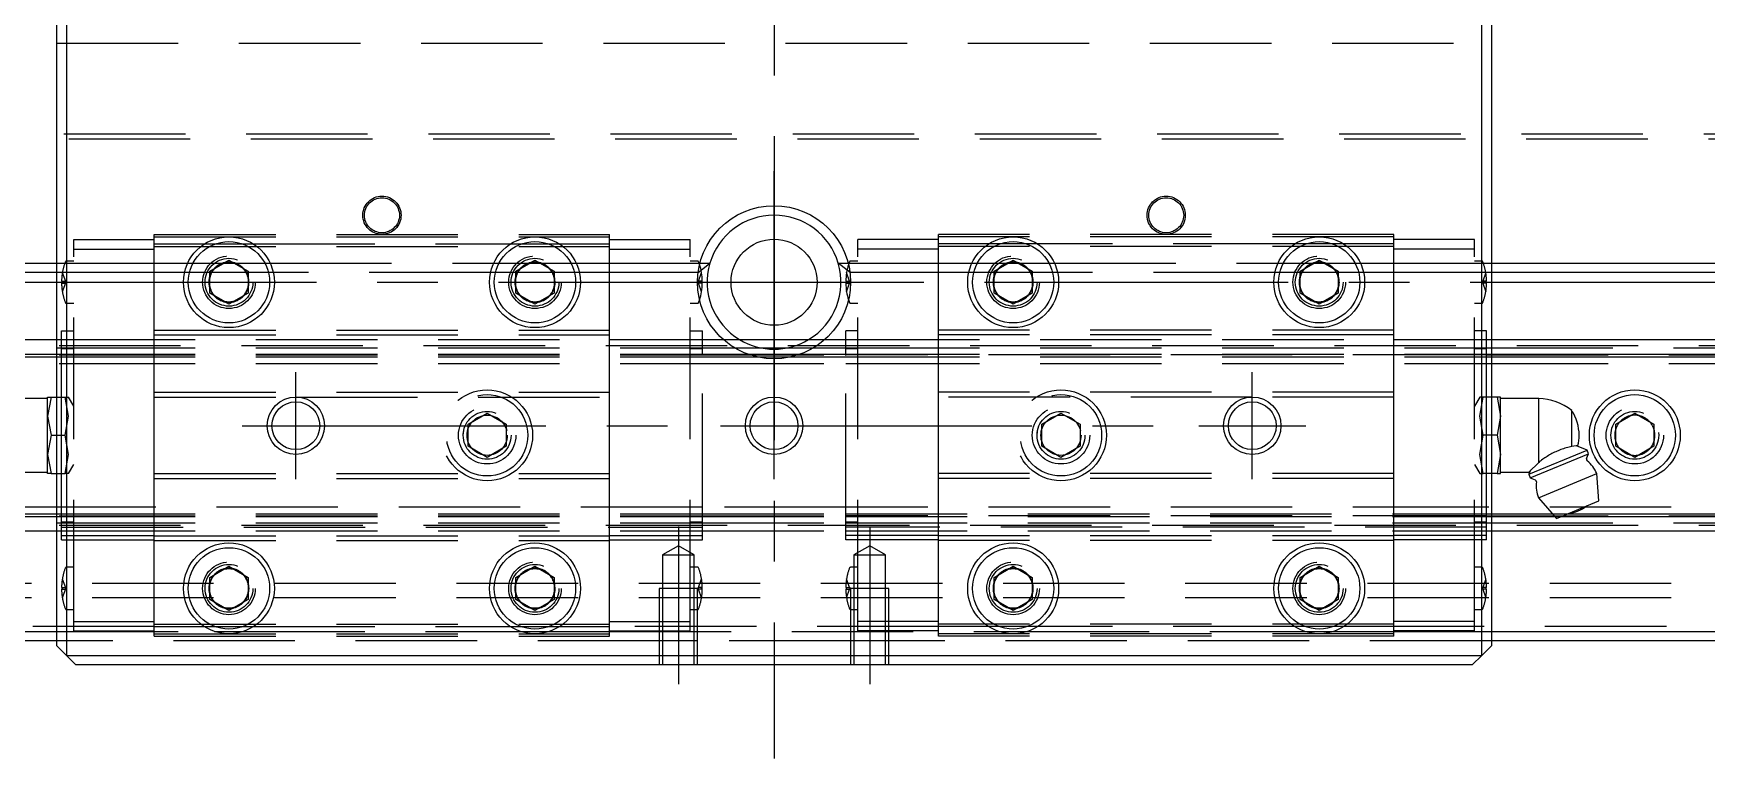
# Model space of a CAD drawing. Extents: x -13 to 622, y -350 to 108.
# Drawn here: x 92.6 to 267.5, y -109.8 to -34 of the extents above; entities that cross this region are included whole.
import ezdxf

# ---------------------------------------------------------------- set-up
doc = ezdxf.new("R2010")
doc.units = 0
doc.linetypes.add('CENTER', pattern=[50.8, 31.75, -6.35, 6.35, -6.35])
doc.linetypes.add('DASHED', pattern=[19.05, 12.7, -6.35])
doc.layers.get('0').update_dxf_attribs({"linetype": 'CONTINUOUS'})
doc.layers.add('CENTER', color=1, linetype='CENTER')

msp = doc.modelspace()

# ---------------------------------------------------------------- linework, layer by layer
at = {"color": 7, "linetype": 'CONTINUOUS'}
for p, q in [((95, -98), (95, 98)), ((96, 99), (96, -99)), ((244, -99), (244, 99)), ((245, 98), (245, -98)), ((111, -58.85), (113, -57.69)), ((113, -57.69), (115, -58.85)), ((143, -58.85), (145, -57.69)), ((145, -57.69), (147, -58.85)), ((193, -58.85), (195, -57.69)), ((195, -57.69), (197, -58.85)), ((225, -58.85), (227, -57.69)), ((227, -57.69), (229, -58.85)), ((56.71, -58), (95, -58)), ((95, -59), (57.94, -59)), ((111, -61.15), (111, -58.85)), ((115, -58.85), (115, -61.15)), ((143, -61.15), (143, -58.85)), ((147, -58.85), (147, -61.15)), ((162.25, -58), (163.29, -58)), ((162.36, -58.74), (163.29, -58)), ((176.71, -58), (177.75, -58)), ((177.64, -58.74), (176.71, -58)), ((193, -61.15), (193, -58.85)), ((197, -58.85), (197, -61.15)), ((225, -61.15), (225, -58.85)), ((229, -58.85), (229, -61.15)), ((245, -58), (283.29, -58)), ((282.06, -59), (245, -59)), ((113, -62.31), (111, -61.15)), ((115, -61.15), (113, -62.31)), ((145, -62.31), (143, -61.15)), ((147, -61.15), (145, -62.31)), ((162.42, -60.1), (162.42, -59.9)), ((162.42, -59.9), (162.5, -59.9)), ((162.5, -60.1), (162.42, -60.1)), ((177.58, -59.9), (177.5, -59.9)), ((177.5, -60.1), (177.58, -60.1)), ((177.58, -60.1), (177.58, -59.9)), ((195, -62.31), (193, -61.15)), ((197, -61.15), (195, -62.31)), ((227, -62.31), (225, -61.15)), ((229, -61.15), (227, -62.31)), ((0, -66), (95, -66)), ((164.71, -66), (175.29, -66)), ((245, -66), (340, -66)), ((0, -67.52), (95, -67.52)), ((0, -67.8), (95, -67.8)), ((167.26, -67.52), (172.74, -67.52)), ((168.22, -67.8), (171.78, -67.8)), ((245, -67.52), (340, -67.52)), ((245, -67.8), (340, -67.8)), ((94.04, -72.15), (90.04, -72.15)), ((94.04, -74), (94.04, -72)), ((94.04, -72), (94.4, -72)), ((94.4, -72), (94.04, -74)), ((94.4, -72), (95, -72)), ((245.6, -72), (245, -72)), ((245.96, -72), (245.6, -72)), ((245.6, -72), (245.96, -74)), ((245.96, -74), (245.96, -72)), ((249.96, -72.15), (245.96, -72.15)), ((249.96, -78.83), (249.96, -72.15)), ((253.4, -77.18), (253.4, -73.4)), ((94.04, -74), (94.4, -76)), ((94.04, -78), (94.04, -74)), ((245.96, -74), (245.6, -76)), ((245.96, -78), (245.96, -74)), ((258, -74.85), (260, -73.69)), ((258, -77.15), (258, -74.85)), ((260, -73.69), (262, -74.85)), ((262, -74.85), (262, -77.15)), ((94.4, -76), (94.04, -78)), ((94.4, -76), (95, -76)), ((245.6, -76), (245, -76)), ((245.6, -76), (245.96, -78)), ((94.04, -80), (94.04, -78)), ((94.04, -78), (94.4, -80)), ((245.96, -78), (245.6, -80)), ((245.96, -80), (245.96, -78)), ((248.92, -80.08), (255.02, -77.56)), ((249.07, -80.45), (255.17, -77.93)), ((250.16, -78.67), (250.05, -78.75)), ((250.26, -78.59), (250.16, -78.67)), ((250.37, -78.51), (250.26, -78.59)), ((250.48, -78.43), (250.37, -78.51)), ((250.6, -78.35), (250.48, -78.43)), ((250.72, -78.27), (250.6, -78.35)), ((250.84, -78.2), (250.72, -78.27)), ((250.96, -78.12), (250.84, -78.2)), ((251.09, -78.05), (250.96, -78.12)), ((251.21, -77.98), (251.09, -78.05)), ((251.34, -77.91), (251.21, -77.98)), ((251.48, -77.85), (251.34, -77.91)), ((251.61, -77.78), (251.48, -77.85)), ((251.74, -77.72), (251.61, -77.78)), ((251.87, -77.66), (251.74, -77.72)), ((252, -77.61), (251.87, -77.66)), ((252.14, -77.55), (252, -77.61)), ((252.27, -77.5), (252.14, -77.55)), ((252.4, -77.46), (252.27, -77.5)), ((252.53, -77.41), (252.4, -77.46)), ((252.68, -77.36), (252.53, -77.41)), ((252.83, -77.32), (252.68, -77.36)), ((252.98, -77.28), (252.83, -77.32)), ((253.12, -77.24), (252.98, -77.28)), ((253.26, -77.21), (253.12, -77.24)), ((253.4, -77.18), (253.26, -77.21)), ((254.06, -77.07), (253.4, -77.18)), ((255.02, -77.56), (253.9, -77.09)), ((254.96, -78.44), (255.17, -77.93)), ((255.17, -77.93), (255.02, -77.56)), ((260, -78.31), (258, -77.15)), ((262, -77.15), (260, -78.31)), ((91.08, -79.85), (94.04, -79.85)), ((94.4, -80), (94.04, -80)), ((94.4, -80), (95, -80)), ((245.6, -80), (245, -80)), ((245.6, -80), (245.96, -80)), ((245.96, -79.85), (248.92, -79.85)), ((249.96, -78.83), (248.92, -79.85)), ((249.1, -79.64), (248.92, -80.08)), ((248.92, -80.08), (249.07, -80.45)), ((249.07, -80.45), (249.58, -80.66)), ((249.93, -82.53), (256.03, -80)), ((250.05, -78.75), (249.96, -78.83)), ((256.23, -82.84), (256.03, -80)), ((249.93, -82.53), (251.8, -84.68)), ((251.8, -84.68), (256.23, -82.84)), ((88.37, -84.48), (95, -84.48)), ((88.62, -84.2), (95, -84.2)), ((245, -84.2), (251.38, -84.2)), ((245, -84.48), (251.63, -84.48)), ((252.27, -84.48), (340, -84.48)), ((252.95, -84.2), (340, -84.2)), ((0, -86), (95, -86)), ((245, -86), (340, -86)), ((111, -90.85), (113, -89.69)), ((111, -93.15), (111, -90.85)), ((113, -89.69), (115, -90.85)), ((115, -90.85), (115, -93.15)), ((143, -90.85), (145, -89.69)), ((143, -93.15), (143, -90.85)), ((145, -89.69), (147, -90.85)), ((147, -90.85), (147, -93.15)), ((193, -90.85), (195, -89.69)), ((193, -93.15), (193, -90.85)), ((195, -89.69), (197, -90.85)), ((197, -90.85), (197, -93.15)), ((225, -90.85), (227, -89.69)), ((225, -93.15), (225, -90.85)), ((227, -89.69), (229, -90.85)), ((229, -90.85), (229, -93.15)), ((113, -94.31), (111, -93.15)), ((115, -93.15), (113, -94.31)), ((145, -94.31), (143, -93.15)), ((147, -93.15), (145, -94.31)), ((195, -94.31), (193, -93.15)), ((197, -93.15), (195, -94.31)), ((227, -94.31), (225, -93.15)), ((229, -93.15), (227, -94.31)), ((1, -96.5), (95, -96.5)), ((95, -97.5), (2, -97.5)), ((245, -96.5), (339, -96.5)), ((338, -97.5), (245, -97.5)), ((96, -99), (95, -98)), ((97, -100), (96, -99)), ((96, -99), (244, -99)), ((244, -99), (243, -100)), ((245, -98), (244, -99)), ((243, -100), (97, -100))]:
    msp.add_line(p, q, dxfattribs=at)
at = {"color": 3, "linetype": 'DASHED'}
for p, q in [((95, -35), (245, -35)), ((0.5, -44.5), (339.5, -44.5)), ((1, -45), (339, -45)), ((96.77, -55.55), (105.2, -55.55)), ((96.77, -56.55), (96.77, -55.55)), ((105.2, -56), (105.2, -55)), ((105.2, -55), (152.8, -55)), ((105.2, -55.25), (152.8, -55.25)), ((152.8, -56), (152.8, -55)), ((152.8, -55.55), (161.23, -55.55)), ((161.23, -56.55), (161.23, -55.55)), ((178.77, -56.55), (178.77, -55.55)), ((187.2, -55.55), (178.77, -55.55)), ((187.2, -56), (187.2, -55)), ((234.8, -55), (187.2, -55)), ((234.8, -55.25), (187.2, -55.25)), ((234.8, -56), (234.8, -55)), ((243.23, -55.55), (234.8, -55.55)), ((243.23, -56.55), (243.23, -55.55)), ((96.77, -95.45), (96.77, -56.55)), ((96.77, -56.55), (105.2, -56.55)), ((105.2, -65), (105.2, -56)), ((105.2, -56), (110.44, -56)), ((105.2, -56.25), (152.8, -56.25)), ((110.44, -56), (111.56, -56)), ((111.56, -56), (114.44, -56)), ((114.44, -56), (115.56, -56)), ((115.56, -56), (142.44, -56)), ((142.44, -56), (143.56, -56)), ((143.56, -56), (146.44, -56)), ((146.44, -56), (147.56, -56)), ((147.56, -56), (152.8, -56)), ((152.8, -65), (152.8, -56)), ((152.8, -56.55), (161.23, -56.55)), ((161.23, -95.45), (161.23, -56.55)), ((178.77, -95.45), (178.77, -56.55)), ((187.2, -56.55), (178.77, -56.55)), ((187.2, -65), (187.2, -56)), ((192.44, -56), (187.2, -56)), ((234.8, -56.25), (187.2, -56.25)), ((193.56, -56), (192.44, -56)), ((196.44, -56), (193.56, -56)), ((197.56, -56), (196.44, -56)), ((224.44, -56), (197.56, -56)), ((225.56, -56), (224.44, -56)), ((228.44, -56), (225.56, -56)), ((229.56, -56), (228.44, -56)), ((234.8, -56), (229.56, -56)), ((234.8, -65), (234.8, -56)), ((243.23, -56.55), (234.8, -56.55)), ((243.23, -95.45), (243.23, -56.55)), ((95, -58), (95.84, -58)), ((95.58, -59), (95, -59)), ((95.58, -59), (95.9, -59.9)), ((96.77, -59), (95.58, -59)), ((95.84, -58), (96.77, -58)), ((96.77, -57.8), (95.99, -57.8)), ((96.77, -58), (108.69, -58)), ((108.36, -59), (96.77, -59)), ((108.87, -59), (108.36, -59)), ((108.69, -58), (109.25, -58)), ((110.44, -59), (108.87, -59)), ((109.25, -58), (111.11, -58)), ((110.71, -59), (110.44, -59)), ((111, -59), (110.71, -59)), ((111.15, -59), (111, -59)), ((111.11, -58), (111.5, -58)), ((111.2, -59), (111.15, -59)), ((114.8, -59), (111.2, -59)), ((111.5, -58), (112.36, -58)), ((112.36, -58), (112.46, -58)), ((112.46, -58), (112.5, -58)), ((112.5, -58), (113.5, -58)), ((113.5, -58), (113.54, -58)), ((113.54, -58), (113.64, -58)), ((113.64, -58), (114.5, -58)), ((114.5, -58), (114.89, -58)), ((114.85, -59), (114.8, -59)), ((115, -59), (114.85, -59)), ((114.89, -58), (116.75, -58)), ((115.29, -59), (115, -59)), ((115.56, -59), (115.29, -59)), ((117.13, -59), (115.56, -59)), ((116.75, -58), (117.31, -58)), ((117.64, -59), (117.13, -59)), ((117.31, -58), (140.69, -58)), ((140.36, -59), (117.64, -59)), ((140.87, -59), (140.36, -59)), ((140.69, -58), (141.25, -58)), ((142.44, -59), (140.87, -59)), ((141.25, -58), (143.11, -58)), ((142.71, -59), (142.44, -59)), ((143, -59), (142.71, -59)), ((143.15, -59), (143, -59)), ((143.11, -58), (143.5, -58)), ((143.2, -59), (143.15, -59)), ((146.8, -59), (143.2, -59)), ((143.5, -58), (144.36, -58)), ((144.36, -58), (144.46, -58)), ((144.46, -58), (144.5, -58)), ((144.5, -58), (145.5, -58)), ((145.5, -58), (145.54, -58)), ((145.54, -58), (145.64, -58)), ((145.64, -58), (146.5, -58)), ((146.5, -58), (146.89, -58)), ((146.85, -59), (146.8, -59)), ((147, -59), (146.85, -59)), ((146.89, -58), (148.75, -58)), ((147.29, -59), (147, -59)), ((147.56, -59), (147.29, -59)), ((149.13, -59), (147.56, -59)), ((148.75, -58), (149.31, -58)), ((149.64, -59), (149.13, -59)), ((149.31, -58), (152.8, -58)), ((152.8, -59), (149.64, -59)), ((152.8, -58), (162.16, -58)), ((162.06, -59), (152.8, -59)), ((162.01, -57.8), (161.23, -57.8)), ((162.06, -59), (162.36, -58.74)), ((162.1, -59.9), (162.42, -59)), ((162.16, -58), (162.25, -58)), ((177.9, -59.9), (177.58, -59)), ((177.94, -59), (177.64, -58.74)), ((177.75, -58), (177.84, -58)), ((177.84, -58), (178.77, -58)), ((178.77, -59), (177.94, -59)), ((178.77, -57.8), (177.99, -57.8)), ((178.77, -58), (190.69, -58)), ((190.36, -59), (178.77, -59)), ((190.87, -59), (190.36, -59)), ((190.69, -58), (191.25, -58)), ((192.44, -59), (190.87, -59)), ((191.25, -58), (193.11, -58)), ((192.71, -59), (192.44, -59)), ((193, -59), (192.71, -59)), ((193.15, -59), (193, -59)), ((193.11, -58), (193.5, -58)), ((193.2, -59), (193.15, -59)), ((196.8, -59), (193.2, -59)), ((193.5, -58), (194.36, -58)), ((194.36, -58), (194.46, -58)), ((194.46, -58), (194.5, -58)), ((194.5, -58), (195.5, -58)), ((195.5, -58), (195.54, -58)), ((195.54, -58), (195.64, -58)), ((195.64, -58), (196.5, -58)), ((196.5, -58), (196.89, -58)), ((196.85, -59), (196.8, -59)), ((197, -59), (196.85, -59)), ((196.89, -58), (198.75, -58)), ((197.29, -59), (197, -59)), ((197.56, -59), (197.29, -59)), ((199.13, -59), (197.56, -59)), ((198.75, -58), (199.31, -58)), ((199.64, -59), (199.13, -59)), ((199.31, -58), (222.69, -58)), ((222.36, -59), (199.64, -59)), ((222.87, -59), (222.36, -59)), ((222.69, -58), (223.25, -58)), ((224.44, -59), (222.87, -59)), ((223.25, -58), (225.11, -58)), ((224.71, -59), (224.44, -59)), ((225, -59), (224.71, -59)), ((225.15, -59), (225, -59)), ((225.11, -58), (225.5, -58)), ((225.2, -59), (225.15, -59)), ((228.8, -59), (225.2, -59)), ((225.5, -58), (226.36, -58)), ((226.36, -58), (226.46, -58)), ((226.46, -58), (226.5, -58)), ((226.5, -58), (227.5, -58)), ((227.5, -58), (227.54, -58)), ((227.54, -58), (227.64, -58)), ((227.64, -58), (228.5, -58)), ((228.5, -58), (228.89, -58)), ((228.85, -59), (228.8, -59)), ((229, -59), (228.85, -59)), ((228.89, -58), (230.75, -58)), ((229.29, -59), (229, -59)), ((229.56, -59), (229.29, -59)), ((231.13, -59), (229.56, -59)), ((230.75, -58), (231.31, -58)), ((231.64, -59), (231.13, -59)), ((231.31, -58), (234.8, -58)), ((234.8, -59), (231.64, -59)), ((234.8, -58), (243.23, -58)), ((243.23, -59), (234.8, -59)), ((244.01, -57.8), (243.23, -57.8)), ((243.23, -58), (244.16, -58)), ((244.42, -59), (243.23, -59)), ((244.42, -59), (244.1, -59.9)), ((244.16, -58), (245, -58)), ((245, -59), (244.42, -59)), ((95.5, -59.9), (95.58, -59.9)), ((95.58, -60.1), (95.5, -60.1)), ((95.58, -59.9), (95.9, -59.9)), ((95.58, -59.9), (95.58, -60.1)), ((95.9, -60.1), (95.58, -61)), ((95.58, -60.1), (95.9, -60.1)), ((95.9, -59.9), (95.94, -60)), ((95.9, -60.1), (95.94, -60)), ((162.1, -59.9), (162.06, -60)), ((162.1, -60.1), (162.06, -60)), ((162.42, -59.9), (162.1, -59.9)), ((162.42, -61), (162.1, -60.1)), ((162.42, -60.1), (162.1, -60.1)), ((177.58, -59.9), (177.9, -59.9)), ((177.58, -61), (177.9, -60.1)), ((177.58, -60.1), (177.9, -60.1)), ((177.9, -59.9), (177.94, -60)), ((177.9, -60.1), (177.94, -60)), ((244.1, -59.9), (244.06, -60)), ((244.1, -60.1), (244.06, -60)), ((244.42, -59.9), (244.1, -59.9)), ((244.1, -60.1), (244.42, -61)), ((244.42, -60.1), (244.1, -60.1)), ((244.5, -59.9), (244.42, -59.9)), ((244.42, -59.9), (244.42, -60.1)), ((244.42, -60.1), (244.5, -60.1)), ((95.99, -62.2), (96.77, -62.2)), ((161.23, -62.2), (162.01, -62.2)), ((177.99, -62.2), (178.77, -62.2)), ((243.23, -62.2), (244.01, -62.2)), ((95, -66), (95.5, -66)), ((95.5, -65.07), (96.77, -65.07)), ((95.5, -67.67), (95.5, -65.07)), ((95.5, -65.08), (96.77, -65.08)), ((95.5, -66), (96.77, -66)), ((96.77, -66), (152.8, -66)), ((105.2, -65.5), (105.2, -65)), ((105.2, -65), (152.8, -65)), ((105.2, -71.5), (105.2, -65.5)), ((105.2, -65.5), (152.8, -65.5)), ((152.8, -65.5), (152.8, -65)), ((152.8, -71.5), (152.8, -65.5)), ((152.8, -66), (162.5, -66)), ((161.23, -65.07), (162.5, -65.07)), ((161.23, -65.08), (162.5, -65.08)), ((162.5, -67.67), (162.5, -65.07)), ((162.5, -66), (164.71, -66)), ((175.29, -66), (177.5, -66)), ((178.77, -65.07), (177.5, -65.07)), ((177.5, -67.67), (177.5, -65.07)), ((178.77, -65.08), (177.5, -65.08)), ((177.5, -66), (178.77, -66)), ((178.77, -66), (234.8, -66)), ((187.2, -65.5), (187.2, -65)), ((234.8, -65), (187.2, -65)), ((187.2, -71.5), (187.2, -65.5)), ((234.8, -65.5), (187.2, -65.5)), ((234.8, -65.5), (234.8, -65)), ((234.8, -71.5), (234.8, -65.5)), ((234.8, -66), (243.23, -66)), ((244.5, -65.07), (243.23, -65.07)), ((244.5, -65.08), (243.23, -65.08)), ((243.23, -66), (244.5, -66)), ((244.5, -67.67), (244.5, -65.07)), ((244.5, -66), (245, -66)), ((0, -66.6), (340, -66.6)), ((0, -66.85), (95, -66.85)), ((0, -67.58), (95.5, -67.58)), ((95, -66.85), (95.5, -66.85)), ((95, -67.52), (95.5, -67.52)), ((95, -67.8), (95.5, -67.8)), ((95.5, -66.85), (96.77, -66.85)), ((95.5, -66.92), (96.77, -66.92)), ((95.5, -67.52), (96.77, -67.52)), ((95.5, -67.58), (96.77, -67.58)), ((95.5, -72), (95.5, -67.67)), ((95.5, -67.8), (96.77, -67.8)), ((96.77, -66.85), (162.5, -66.85)), ((96.77, -67.52), (162.5, -67.52)), ((96.77, -67.58), (162.5, -67.58)), ((96.77, -67.8), (162.5, -67.8)), ((161.23, -66.92), (162.5, -66.92)), ((162.5, -66.85), (165.86, -66.85)), ((162.5, -67.52), (167.26, -67.52)), ((162.5, -67.58), (177.5, -67.58)), ((162.5, -84.33), (162.5, -67.67)), ((162.5, -67.8), (168.22, -67.8)), ((165.86, -66.85), (174.14, -66.85)), ((171.78, -67.8), (177.5, -67.8)), ((172.74, -67.52), (177.5, -67.52)), ((174.14, -66.85), (177.5, -66.85)), ((177.5, -66.85), (178.77, -66.85)), ((177.5, -66.92), (178.77, -66.92)), ((177.5, -67.52), (178.77, -67.52)), ((178.77, -67.58), (177.5, -67.58)), ((177.5, -84.33), (177.5, -67.67)), ((177.5, -67.8), (178.77, -67.8)), ((178.77, -66.85), (243.23, -66.85)), ((178.77, -67.52), (243.23, -67.52)), ((243.23, -67.58), (178.77, -67.58)), ((178.77, -67.8), (243.23, -67.8)), ((243.23, -66.85), (244.5, -66.85)), ((243.23, -66.92), (244.5, -66.92)), ((243.23, -67.52), (244.5, -67.52)), ((244.5, -67.58), (243.23, -67.58)), ((243.23, -67.8), (244.5, -67.8)), ((244.5, -66.85), (245, -66.85)), ((244.5, -67.52), (245, -67.52)), ((244.5, -67.58), (340, -67.58)), ((244.5, -72), (244.5, -67.67)), ((244.5, -67.8), (245, -67.8)), ((245, -66.85), (340, -66.85)), ((0, -68.5), (95.5, -68.5)), ((95.5, -68.5), (96.77, -68.5)), ((96.77, -68.5), (162.5, -68.5)), ((162.5, -68.5), (177.5, -68.5)), ((177.5, -68.5), (178.77, -68.5)), ((178.77, -68.5), (243.23, -68.5)), ((243.23, -68.5), (244.5, -68.5)), ((244.5, -68.5), (340, -68.5)), ((105.2, -72), (105.2, -71.5)), ((105.2, -71.5), (152.8, -71.5)), ((152.8, -72), (152.8, -71.5)), ((187.2, -72), (187.2, -71.5)), ((234.8, -71.5), (187.2, -71.5)), ((234.8, -72), (234.8, -71.5)), ((95, -72), (95.87, -72)), ((95.5, -80), (95.5, -72)), ((95.87, -72), (96.22, -72)), ((96.22, -74), (95.87, -72)), ((96.77, -72.94), (96.22, -72)), ((105.2, -80), (105.2, -72)), ((105.2, -72), (120, -72)), ((120, -72), (152.8, -72)), ((152.8, -80), (152.8, -72)), ((187.2, -80), (187.2, -72)), ((220, -72), (187.2, -72)), ((234.8, -72), (220, -72)), ((234.8, -80), (234.8, -72)), ((243.78, -72), (243.23, -72.94)), ((244.13, -72), (243.78, -72)), ((243.78, -74), (244.13, -72)), ((245, -72), (244.13, -72)), ((244.5, -80), (244.5, -72)), ((95.87, -76), (96.22, -74)), ((138, -74.85), (140, -73.69)), ((138, -77.15), (138, -74.85)), ((140, -73.69), (142, -74.85)), ((142, -74.85), (142, -77.15)), ((198, -74.85), (200, -73.69)), ((198, -77.15), (198, -74.85)), ((200, -73.69), (202, -74.85)), ((202, -74.85), (202, -77.15)), ((244.13, -76), (243.78, -74)), ((95, -76), (95.87, -76)), ((96.22, -78), (95.87, -76)), ((137.5, -76), (137.53, -75.59)), ((197.5, -76), (197.53, -75.59)), ((243.78, -78), (244.13, -76)), ((245, -76), (244.13, -76)), ((262.48, -75.71), (262.5, -76)), ((95.87, -80), (96.22, -78)), ((140, -78.31), (138, -77.15)), ((142, -77.15), (140, -78.31)), ((200, -78.31), (198, -77.15)), ((202, -77.15), (200, -78.31)), ((244.13, -80), (243.78, -78)), ((95, -80), (95.87, -80)), ((95.5, -84.33), (95.5, -80)), ((96.22, -80), (95.87, -80)), ((96.22, -80), (96.77, -79.06)), ((105.2, -80.5), (105.2, -80)), ((105.2, -80), (152.8, -80)), ((152.8, -80.5), (152.8, -80)), ((187.2, -80.5), (187.2, -80)), ((234.8, -80), (187.2, -80)), ((234.8, -80.5), (234.8, -80)), ((243.23, -79.06), (243.78, -80)), ((243.78, -80), (244.13, -80)), ((245, -80), (244.13, -80)), ((244.5, -84.33), (244.5, -80)), ((105.2, -86.5), (105.2, -80.5)), ((105.2, -80.5), (152.8, -80.5)), ((152.8, -86.5), (152.8, -80.5)), ((187.2, -86.5), (187.2, -80.5)), ((234.8, -80.5), (187.2, -80.5)), ((234.8, -86.5), (234.8, -80.5)), ((95.5, -83.5), (0, -83.5)), ((96.77, -83.5), (95.5, -83.5)), ((162.5, -83.5), (96.77, -83.5)), ((177.5, -83.5), (162.5, -83.5)), ((243.23, -83.5), (177.5, -83.5)), ((244.5, -83.5), (243.23, -83.5)), ((340, -83.5), (244.5, -83.5)), ((0, -84.42), (95.5, -84.42)), ((0, -85.15), (95, -85.15)), ((0, -85.4), (340, -85.4)), ((95, -84.2), (95.5, -84.2)), ((95, -84.48), (95.5, -84.48)), ((95, -85.15), (95.5, -85.15)), ((95.5, -84.2), (96.77, -84.2)), ((95.5, -86.93), (95.5, -84.33)), ((95.5, -84.42), (96.77, -84.42)), ((95.5, -84.48), (96.77, -84.48)), ((96.77, -85.08), (95.5, -85.08)), ((95.5, -85.15), (96.77, -85.15)), ((95.5, -85.6), (162.5, -85.6)), ((96.77, -84.2), (162.5, -84.2)), ((96.77, -84.42), (162.5, -84.42)), ((96.77, -84.48), (162.5, -84.48)), ((96.77, -85.15), (162.5, -85.15)), ((162.5, -85.08), (161.23, -85.08)), ((162.5, -84.2), (177.5, -84.2)), ((162.5, -86.93), (162.5, -84.33)), ((162.5, -84.42), (177.5, -84.42)), ((162.5, -84.48), (177.5, -84.48)), ((162.5, -85.15), (177.5, -85.15)), ((177.5, -84.2), (243.23, -84.2)), ((177.5, -86.93), (177.5, -84.33)), ((243.23, -84.42), (177.5, -84.42)), ((177.5, -84.48), (243.23, -84.48)), ((178.77, -85.08), (177.5, -85.08)), ((177.5, -85.15), (243.23, -85.15)), ((244.5, -85.6), (177.5, -85.6)), ((243.23, -84.2), (244.5, -84.2)), ((244.5, -84.42), (243.23, -84.42)), ((243.23, -84.48), (244.5, -84.48)), ((244.5, -85.08), (243.23, -85.08)), ((243.23, -85.15), (244.5, -85.15)), ((244.5, -84.2), (245, -84.2)), ((244.5, -86.93), (244.5, -84.33)), ((244.5, -84.42), (340, -84.42)), ((244.5, -84.48), (245, -84.48)), ((244.5, -85.15), (245, -85.15)), ((245, -85.15), (340, -85.15)), ((251.38, -84.2), (252.95, -84.2)), ((251.63, -84.48), (252.27, -84.48)), ((95, -86), (95.5, -86)), ((95.5, -86), (96.77, -86)), ((95.5, -86.46), (96.77, -86.46)), ((95.5, -86.92), (96.77, -86.92)), ((95.5, -86.93), (96.77, -86.93)), ((96.77, -86), (162.5, -86)), ((96.77, -86.46), (105.2, -86.46)), ((96.77, -86.93), (105.2, -86.93)), ((105.2, -87), (105.2, -86.5)), ((105.2, -86.5), (152.8, -86.5)), ((105.2, -96), (105.2, -87)), ((105.2, -87), (152.8, -87)), ((152.8, -86.46), (161.23, -86.46)), ((152.8, -87), (152.8, -86.5)), ((152.8, -86.93), (161.23, -86.93)), ((152.8, -96), (152.8, -87)), ((161.23, -86.46), (162.5, -86.46)), ((161.23, -86.92), (162.5, -86.92)), ((161.23, -86.93), (162.5, -86.93)), ((162.5, -86), (177.5, -86)), ((177.5, -86), (243.23, -86)), ((178.77, -86.46), (177.5, -86.46)), ((178.77, -86.92), (177.5, -86.92)), ((178.77, -86.93), (177.5, -86.93)), ((187.2, -86.46), (178.77, -86.46)), ((187.2, -86.93), (178.77, -86.93)), ((187.2, -87), (187.2, -86.5)), ((234.8, -86.5), (187.2, -86.5)), ((187.2, -96), (187.2, -87)), ((234.8, -87), (187.2, -87)), ((243.23, -86.46), (234.8, -86.46)), ((234.8, -87), (234.8, -86.5)), ((243.23, -86.93), (234.8, -86.93)), ((234.8, -96), (234.8, -87)), ((243.23, -86), (244.5, -86)), ((244.5, -86.46), (243.23, -86.46)), ((244.5, -86.92), (243.23, -86.92)), ((244.5, -86.93), (243.23, -86.93)), ((244.5, -86), (245, -86)), ((160, -87.55), (158.35, -88.5)), ((158.35, -88.5), (158.35, -92)), ((158.35, -88.5), (161.65, -88.5)), ((161.65, -88.5), (160, -87.55)), ((161.65, -92), (161.65, -88.5)), ((180, -87.55), (178.35, -88.5)), ((178.35, -88.5), (178.35, -92)), ((178.35, -88.5), (181.65, -88.5)), ((181.65, -88.5), (180, -87.55)), ((181.65, -92), (181.65, -88.5)), ((96.77, -89.8), (95.99, -89.8)), ((162.01, -89.8), (161.23, -89.8)), ((178.77, -89.8), (177.99, -89.8)), ((244.01, -89.8), (243.23, -89.8)), ((340, -91.5), (0, -91.5)), ((95.5, -91.9), (95.58, -91.9)), ((95.58, -92.1), (95.5, -92.1)), ((95.58, -91), (95.9, -91.9)), ((95.58, -91.9), (95.9, -91.9)), ((95.58, -91.9), (95.58, -92.1)), ((95.9, -92.1), (95.58, -93)), ((95.58, -92.1), (95.9, -92.1)), ((95.9, -91.9), (95.94, -92)), ((95.9, -92.1), (95.94, -92)), ((158, -92), (158, -100)), ((162, -92), (158, -92)), ((158.35, -92), (158.35, -100)), ((161.65, -100), (161.65, -92)), ((162, -100), (162, -92)), ((162.1, -91.9), (162.06, -92)), ((162.1, -92.1), (162.06, -92)), ((162.1, -91.9), (162.42, -91)), ((162.42, -91.9), (162.1, -91.9)), ((162.42, -93), (162.1, -92.1)), ((162.42, -92.1), (162.1, -92.1)), ((162.42, -92.1), (162.42, -91.9)), ((162.42, -91.9), (162.5, -91.9)), ((162.5, -92.1), (162.42, -92.1)), ((177.58, -91.9), (177.5, -91.9)), ((177.5, -92.1), (177.58, -92.1)), ((177.9, -91.9), (177.58, -91)), ((177.58, -91.9), (177.9, -91.9)), ((177.58, -92.1), (177.58, -91.9)), ((177.58, -93), (177.9, -92.1)), ((177.58, -92.1), (177.9, -92.1)), ((177.9, -91.9), (177.94, -92)), ((177.9, -92.1), (177.94, -92)), ((178, -92), (178, -100)), ((182, -92), (178, -92)), ((178.35, -92), (178.35, -100)), ((181.65, -100), (181.65, -92)), ((182, -100), (182, -92)), ((244.1, -91.9), (244.06, -92)), ((244.1, -92.1), (244.06, -92)), ((244.42, -91), (244.1, -91.9)), ((244.42, -91.9), (244.1, -91.9)), ((244.1, -92.1), (244.42, -93)), ((244.42, -92.1), (244.1, -92.1)), ((244.5, -91.9), (244.42, -91.9)), ((244.42, -91.9), (244.42, -92.1)), ((244.42, -92.1), (244.5, -92.1)), ((340, -93), (0, -93)), ((95.99, -94.2), (96.77, -94.2)), ((161.23, -94.2), (162.01, -94.2)), ((177.99, -94.2), (178.77, -94.2)), ((243.23, -94.2), (244.01, -94.2)), ((105.2, -96), (0.5, -96)), ((96.77, -96.45), (96.77, -95.45)), ((96.77, -95.45), (105.2, -95.45)), ((105.2, -95.75), (152.8, -95.75)), ((105.2, -97), (105.2, -96)), ((105.2, -96), (110.44, -96)), ((110.44, -96), (111.56, -96)), ((111.56, -96), (114.44, -96)), ((114.44, -96), (115.56, -96)), ((115.56, -96), (142.44, -96)), ((142.44, -96), (143.56, -96)), ((143.56, -96), (146.44, -96)), ((146.44, -96), (147.56, -96)), ((147.56, -96), (152.8, -96)), ((152.8, -95.45), (161.23, -95.45)), ((152.8, -97), (152.8, -96)), ((187.2, -96), (152.8, -96)), ((161.23, -96.45), (161.23, -95.45)), ((178.77, -96.45), (178.77, -95.45)), ((187.2, -95.45), (178.77, -95.45)), ((234.8, -95.75), (187.2, -95.75)), ((187.2, -97), (187.2, -96)), ((192.44, -96), (187.2, -96)), ((193.56, -96), (192.44, -96)), ((196.44, -96), (193.56, -96)), ((197.56, -96), (196.44, -96)), ((224.44, -96), (197.56, -96)), ((225.56, -96), (224.44, -96)), ((228.44, -96), (225.56, -96)), ((229.56, -96), (228.44, -96)), ((234.8, -96), (229.56, -96)), ((243.23, -95.45), (234.8, -95.45)), ((234.8, -97), (234.8, -96)), ((339.5, -96), (234.8, -96)), ((243.23, -96.45), (243.23, -95.45)), ((95, -96.5), (111.48, -96.5)), ((158, -97.5), (95, -97.5)), ((96.77, -96.45), (105.2, -96.45)), ((105.2, -96.75), (152.8, -96.75)), ((105.2, -97), (152.8, -97)), ((111.48, -96.5), (114.52, -96.5)), ((114.52, -96.5), (143.48, -96.5)), ((143.48, -96.5), (146.52, -96.5)), ((146.52, -96.5), (152.8, -96.5)), ((152.8, -96.45), (161.23, -96.45)), ((152.8, -96.5), (193.48, -96.5)), ((162, -97.5), (158, -97.5)), ((178, -97.5), (162, -97.5)), ((182, -97.5), (178, -97.5)), ((187.2, -96.45), (178.77, -96.45)), ((245, -97.5), (182, -97.5)), ((234.8, -96.75), (187.2, -96.75)), ((234.8, -97), (187.2, -97)), ((193.48, -96.5), (196.52, -96.5)), ((196.52, -96.5), (225.48, -96.5)), ((225.48, -96.5), (228.52, -96.5)), ((228.52, -96.5), (234.8, -96.5)), ((243.23, -96.45), (234.8, -96.45)), ((234.8, -96.5), (245, -96.5))]:
    msp.add_line(p, q, dxfattribs=at)
for centre, radius in [((129, -53), 2), ((129, -53), 1.83), ((211, -53), 2), ((211, -53), 1.83), ((113, -60), 2.75), ((113, -60), 2.5), ((145, -60), 2.75), ((145, -60), 2.5), ((195, -60), 2.75), ((195, -60), 2.5), ((227, -60), 2.75), ((227, -60), 2.5), ((113, -60), 2.07), ((145, -60), 2.07), ((195, -60), 2.07), ((227, -60), 2.07), ((140, -76), 4.75), ((200, -76), 4.75), ((140, -76), 4.25), ((140, -76), 3), ((200, -76), 4.25), ((200, -76), 3), ((260, -76), 3), ((140, -76), 2.5), ((140, -76), 2.1), ((200, -76), 2.5), ((200, -76), 2.1), ((260, -76), 2.5), ((113, -92), 2.75), ((113, -92), 2.5), ((113, -92), 2.07), ((145, -92), 2.75), ((145, -92), 2.5), ((145, -92), 2.07), ((195, -92), 2.75), ((195, -92), 2.5), ((195, -92), 2.07), ((227, -92), 2.75), ((227, -92), 2.5), ((227, -92), 2.07)]:
    msp.add_circle(centre, radius, dxfattribs=at)
at = {"color": 7, "linetype": 'CONTINUOUS'}
for centre, radius in [((170, -60), 8), ((113, -60), 4.75), ((113, -60), 4.25), ((145, -60), 4.75), ((145, -60), 4.25), ((170, -60), 4.5), ((195, -60), 4.75), ((195, -60), 4.25), ((227, -60), 4.75), ((227, -60), 4.25), ((260, -76), 4.75), ((120, -75), 2.5), ((170, -75), 3), ((170, -75), 2.5), ((220, -75), 2.5), ((260, -76), 4.25), ((113, -92), 4.75), ((145, -92), 4.75), ((195, -92), 4.75), ((227, -92), 4.75), ((113, -92), 4.25), ((145, -92), 4.25), ((195, -92), 4.25), ((227, -92), 4.25)]:
    msp.add_circle(centre, radius, dxfattribs=at)
at = {"color": 3, "linetype": 'CONTINUOUS'}
for centre in [(120, -75), (220, -75)]:
    msp.add_circle(centre, 3, dxfattribs=at)
at = {"color": 7, "linetype": 'CONTINUOUS'}
for centre, radius, start, end in [((170, -60), 7, 16.6015, 163.3985), ((156.5, -60), 6, 9.5941, 17.7942), ((156.5, -60), 6, 0.9551, 9.5797), ((170, -60), 7, 163.3985, 238.9973), ((170, -60), 7, 301.0027, 16.6015), ((183.5, -60), 6, 170.4203, 179.0449), ((183.5, -60), 6, 162.2058, 170.4059), ((156.5, -60), 6, 342.2058, 350.4059), ((156.5, -60), 6, 350.4203, 359.0449), ((183.5, -60), 6, 180.9551, 189.5797), ((183.5, -60), 6, 189.5941, 197.7942), ((249.73, -78.15), 6, 52.2738, 87.8214), ((249.48, -76), 4.7, 0.0002, 33.5861), ((249.48, -76), 4.7, 346.8211, 359.9998), ((255.14, -78.51), 0.2, 157.5015, 231.8388), ((252.98, -81.27), 3.3, 22.5002, 51.8361), ((249.51, -80.85), 0.2, 353.1612, 67.4985), ((252.98, -81.27), 3.3, 173.1639, 202.4998), ((252.85, -80.95), 3.2, 274.2906, 292.5), ((252.85, -80.95), 3.2, 292.5, 310.7094)]:
    msp.add_arc(centre, radius, start, end, dxfattribs=at)
at = {"color": 3, "linetype": 'DASHED'}
for centre, radius, start, end in [((101.5, -60), 6, 170.4203, 179.0449), ((101.5, -60), 6, 159.1494, 170.4059), ((95.99, -57.9), 0.1, 90, 159.1494), ((113, -60), 2.1, 162.2472, 180), ((113, -60), 2.06, 134.0859, 165.9141), ((113, -60), 2.1, 137.7528, 162.2472), ((113, -60), 2.1, 102.2472, 137.7528), ((113, -60), 2.06, 105.9141, 134.0859), ((113, -60), 2.06, 74.0859, 105.9141), ((113, -60), 2.1, 77.7528, 102.2472), ((113, -60), 2.1, 42.2472, 77.7528), ((113, -60), 2.06, 45.9141, 74.0859), ((113, -60), 2.06, 14.0859, 45.9141), ((113, -60), 2.1, 17.7528, 42.2472), ((113, -60), 2.1, 342.2472, 17.7528), ((145, -60), 2.1, 162.2472, 180), ((145, -60), 2.06, 134.0859, 165.9141), ((145, -60), 2.1, 137.7528, 162.2472), ((145, -60), 2.1, 102.2472, 137.7528), ((145, -60), 2.06, 105.9141, 134.0859), ((145, -60), 2.06, 74.0859, 105.9141), ((145, -60), 2.1, 77.7528, 102.2472), ((145, -60), 2.1, 42.2472, 77.7528), ((145, -60), 2.06, 45.9141, 74.0859), ((145, -60), 2.06, 14.0859, 45.9141), ((145, -60), 2.1, 17.7528, 42.2472), ((145, -60), 2.1, 342.2472, 17.7528), ((162.01, -57.9), 0.1, 20.8506, 90), ((156.5, -60), 6, 17.7942, 20.8506), ((183.5, -60), 6, 159.1494, 162.2058), ((177.99, -57.9), 0.1, 90, 159.1494), ((195, -60), 2.1, 162.2472, 180), ((195, -60), 2.06, 134.0859, 165.9141), ((195, -60), 2.1, 137.7528, 162.2472), ((195, -60), 2.1, 102.2472, 137.7528), ((195, -60), 2.06, 105.9141, 134.0859), ((195, -60), 2.06, 74.0859, 105.9141), ((195, -60), 2.1, 77.7528, 102.2472), ((195, -60), 2.1, 42.2472, 77.7528), ((195, -60), 2.06, 45.9141, 74.0859), ((195, -60), 2.06, 14.0859, 45.9141), ((195, -60), 2.1, 17.7528, 42.2472), ((195, -60), 2.1, 342.2472, 17.7528), ((227, -60), 2.1, 162.2472, 180), ((227, -60), 2.06, 134.0859, 165.9141), ((227, -60), 2.1, 137.7528, 162.2472), ((227, -60), 2.1, 102.2472, 137.7528), ((227, -60), 2.06, 105.9141, 134.0859), ((227, -60), 2.06, 74.0859, 105.9141), ((227, -60), 2.1, 77.7528, 102.2472), ((227, -60), 2.1, 42.2472, 77.7528), ((227, -60), 2.06, 45.9141, 74.0859), ((227, -60), 2.06, 14.0859, 45.9141), ((227, -60), 2.1, 17.7528, 42.2472), ((227, -60), 2.1, 342.2472, 17.7528), ((244.01, -57.9), 0.1, 20.8506, 90), ((238.5, -60), 6, 9.5941, 20.8506), ((238.5, -60), 6, 0.9551, 9.5797), ((101.5, -60), 6, 180.9551, 189.5797), ((101.5, -60), 6, 189.5941, 200.8506), ((113, -60), 2.1, 180, 197.7528), ((113, -60), 2.06, 165.9141, 194.0859), ((113, -60), 2.06, 194.0859, 225.9141), ((113, -60), 2.1, 197.7528, 222.2472), ((113, -60), 2.06, 314.0859, 345.9141), ((113, -60), 2.1, 317.7528, 342.2472), ((113, -60), 2.06, 0, 14.0859), ((113, -60), 2.06, 345.9141, 0), ((145, -60), 2.1, 180, 197.7528), ((145, -60), 2.06, 165.9141, 194.0859), ((145, -60), 2.06, 194.0859, 225.9141), ((145, -60), 2.1, 197.7528, 222.2472), ((145, -60), 2.06, 314.0859, 345.9141), ((145, -60), 2.1, 317.7528, 342.2472), ((145, -60), 2.06, 0, 14.0859), ((145, -60), 2.06, 345.9141, 0), ((195, -60), 2.1, 180, 197.7528), ((195, -60), 2.06, 165.9141, 180), ((195, -60), 2.06, 180, 194.0859), ((195, -60), 2.06, 194.0859, 225.9141), ((195, -60), 2.1, 197.7528, 222.2472), ((195, -60), 2.06, 314.0859, 345.9141), ((195, -60), 2.1, 317.7528, 342.2472), ((195, -60), 2.06, 345.9141, 14.0859), ((227, -60), 2.1, 180, 197.7528), ((227, -60), 2.06, 165.9141, 180), ((227, -60), 2.06, 180, 194.0859), ((227, -60), 2.06, 194.0859, 225.9141), ((227, -60), 2.1, 197.7528, 222.2472), ((227, -60), 2.06, 314.0859, 345.9141), ((227, -60), 2.1, 317.7528, 342.2472), ((227, -60), 2.06, 345.9141, 14.0859), ((238.5, -60), 6, 339.1494, 350.4059), ((238.5, -60), 6, 350.4203, 359.0449), ((95.99, -62.1), 0.1, 200.8506, 270), ((113, -60), 2.1, 222.2472, 257.7528), ((113, -60), 2.06, 225.9141, 254.0859), ((113, -60), 2.06, 254.0859, 285.9141), ((113, -60), 2.1, 257.7528, 282.2472), ((113, -60), 2.1, 282.2472, 317.7528), ((113, -60), 2.06, 285.9141, 314.0859), ((145, -60), 2.1, 222.2472, 257.7528), ((145, -60), 2.06, 225.9141, 254.0859), ((145, -60), 2.06, 254.0859, 285.9141), ((145, -60), 2.1, 257.7528, 282.2472), ((145, -60), 2.1, 282.2472, 317.7528), ((145, -60), 2.06, 285.9141, 314.0859), ((162.01, -62.1), 0.1, 270, 339.1494), ((156.5, -60), 6, 339.1494, 342.2058), ((183.5, -60), 6, 197.7942, 200.8506), ((177.99, -62.1), 0.1, 200.8506, 270), ((195, -60), 2.1, 222.2472, 257.7528), ((195, -60), 2.06, 225.9141, 254.0859), ((195, -60), 2.06, 254.0859, 285.9141), ((195, -60), 2.1, 257.7528, 282.2472), ((195, -60), 2.1, 282.2472, 317.7528), ((195, -60), 2.06, 285.9141, 314.0859), ((227, -60), 2.1, 222.2472, 257.7528), ((227, -60), 2.06, 225.9141, 254.0859), ((227, -60), 2.06, 254.0859, 285.9141), ((227, -60), 2.1, 257.7528, 282.2472), ((227, -60), 2.1, 282.2472, 317.7528), ((227, -60), 2.06, 285.9141, 314.0859), ((244.01, -62.1), 0.1, 270, 339.1494), ((170, -60), 7, 238.9973, 301.0027), ((260, -76), 2.1, 137.7528, 162.2472), ((260, -76), 2.1, 102.2472, 137.7528), ((260, -76), 2.1, 77.7528, 102.2472), ((260, -76), 2.1, 42.2472, 77.7528), ((260, -76), 2.1, 17.7528, 42.2472), ((260, -76), 2.1, 162.2472, 180), ((260, -76), 2.1, 180, 197.7528), ((260, -76), 2.1, 197.7528, 222.2472), ((260, -76), 2.1, 317.7528, 342.2472), ((260, -76), 2.1, 342.2472, 17.7528), ((260, -76), 2.1, 222.2472, 257.7528), ((260, -76), 2.1, 257.7528, 282.2472), ((260, -76), 2.1, 282.2472, 317.7528), ((101.5, -92), 6, 159.1494, 170.4059), ((95.99, -89.9), 0.1, 90, 159.1494), ((113, -92), 2.06, 134.0859, 165.9141), ((113, -92), 2.1, 137.7528, 162.2472), ((113, -92), 2.1, 102.2472, 137.7528), ((113, -92), 2.06, 105.9141, 134.0859), ((113, -92), 2.06, 74.0859, 105.9141), ((113, -92), 2.1, 77.7528, 102.2472), ((113, -92), 2.1, 42.2472, 77.7528), ((113, -92), 2.06, 45.9141, 74.0859), ((113, -92), 2.06, 14.0859, 45.9141), ((113, -92), 2.1, 17.7528, 42.2472), ((145, -92), 2.06, 134.0859, 165.9141), ((145, -92), 2.1, 137.7528, 162.2472), ((145, -92), 2.1, 102.2472, 137.7528), ((145, -92), 2.06, 105.9141, 134.0859), ((145, -92), 2.06, 74.0859, 105.9141), ((145, -92), 2.1, 77.7528, 102.2472), ((145, -92), 2.1, 42.2472, 77.7528), ((145, -92), 2.06, 45.9141, 74.0859), ((145, -92), 2.06, 14.0859, 45.9141), ((145, -92), 2.1, 17.7528, 42.2472), ((162.01, -89.9), 0.1, 20.8506, 90), ((156.5, -92), 6, 9.5941, 20.8506), ((183.5, -92), 6, 159.1494, 170.4059), ((177.99, -89.9), 0.1, 90, 159.1494), ((195, -92), 2.06, 134.0859, 165.9141), ((195, -92), 2.1, 137.7528, 162.2472), ((195, -92), 2.1, 102.2472, 137.7528), ((195, -92), 2.06, 105.9141, 134.0859), ((195, -92), 2.06, 74.0859, 105.9141), ((195, -92), 2.1, 77.7528, 102.2472), ((195, -92), 2.1, 42.2472, 77.7528), ((195, -92), 2.06, 45.9141, 74.0859), ((195, -92), 2.06, 14.0859, 45.9141), ((195, -92), 2.1, 17.7528, 42.2472), ((227, -92), 2.06, 134.0859, 165.9141), ((227, -92), 2.1, 137.7528, 162.2472), ((227, -92), 2.1, 102.2472, 137.7528), ((227, -92), 2.06, 105.9141, 134.0859), ((227, -92), 2.06, 74.0859, 105.9141), ((227, -92), 2.1, 77.7528, 102.2472), ((227, -92), 2.1, 42.2472, 77.7528), ((227, -92), 2.06, 45.9141, 74.0859), ((227, -92), 2.06, 14.0859, 45.9141), ((227, -92), 2.1, 17.7528, 42.2472), ((244.01, -89.9), 0.1, 20.8506, 90), ((238.5, -92), 6, 9.5941, 20.8506), ((101.5, -92), 6, 170.4203, 179.0449), ((101.5, -92), 6, 180.9551, 189.5797), ((113, -92), 2.1, 162.2472, 180), ((113, -92), 2.1, 180, 197.7528), ((113, -92), 2.06, 165.9141, 194.0859), ((113, -92), 2.06, 194.0859, 225.9141), ((113, -92), 2.1, 197.7528, 222.2472), ((113, -92), 2.06, 314.0859, 345.9141), ((113, -92), 2.1, 317.7528, 342.2472), ((113, -92), 2.1, 342.2472, 17.7528), ((113, -92), 2.06, 0, 14.0859), ((113, -92), 2.06, 345.9141, 0), ((145, -92), 2.1, 162.2472, 180), ((145, -92), 2.1, 180, 197.7528), ((145, -92), 2.06, 165.9141, 194.0859), ((145, -92), 2.06, 194.0859, 225.9141), ((145, -92), 2.1, 197.7528, 222.2472), ((145, -92), 2.06, 314.0859, 345.9141), ((145, -92), 2.1, 317.7528, 342.2472), ((145, -92), 2.1, 342.2472, 17.7528), ((145, -92), 2.06, 0, 14.0859), ((145, -92), 2.06, 345.9141, 0), ((156.5, -92), 6, 0.9551, 9.5797), ((156.5, -92), 6, 350.4203, 359.0449), ((183.5, -92), 6, 170.4203, 179.0449), ((183.5, -92), 6, 180.9551, 189.5797), ((195, -92), 2.1, 162.2472, 180), ((195, -92), 2.1, 180, 197.7528), ((195, -92), 2.06, 165.9141, 180), ((195, -92), 2.06, 180, 194.0859), ((195, -92), 2.06, 194.0859, 225.9141), ((195, -92), 2.1, 197.7528, 222.2472), ((195, -92), 2.06, 314.0859, 345.9141), ((195, -92), 2.1, 317.7528, 342.2472), ((195, -92), 2.1, 342.2472, 17.7528), ((195, -92), 2.06, 345.9141, 14.0859), ((227, -92), 2.1, 162.2472, 180), ((227, -92), 2.1, 180, 197.7528), ((227, -92), 2.06, 165.9141, 180), ((227, -92), 2.06, 180, 194.0859), ((227, -92), 2.06, 194.0859, 225.9141), ((227, -92), 2.1, 197.7528, 222.2472), ((227, -92), 2.06, 314.0859, 345.9141), ((227, -92), 2.1, 317.7528, 342.2472), ((227, -92), 2.1, 342.2472, 17.7528), ((227, -92), 2.06, 345.9141, 14.0859), ((238.5, -92), 6, 0.9551, 9.5797), ((238.5, -92), 6, 350.4203, 359.0449), ((101.5, -92), 6, 189.5941, 200.8506), ((95.99, -94.1), 0.1, 200.8506, 270), ((113, -92), 2.1, 222.2472, 257.7528), ((113, -92), 2.06, 225.9141, 254.0859), ((113, -92), 2.06, 254.0859, 285.9141), ((113, -92), 2.1, 257.7528, 282.2472), ((113, -92), 2.1, 282.2472, 317.7528), ((113, -92), 2.06, 285.9141, 314.0859), ((145, -92), 2.1, 222.2472, 257.7528), ((145, -92), 2.06, 225.9141, 254.0859), ((145, -92), 2.06, 254.0859, 285.9141), ((145, -92), 2.1, 257.7528, 282.2472), ((145, -92), 2.1, 282.2472, 317.7528), ((145, -92), 2.06, 285.9141, 314.0859), ((162.01, -94.1), 0.1, 270, 339.1494), ((156.5, -92), 6, 339.1494, 350.4059), ((183.5, -92), 6, 189.5941, 200.8506), ((177.99, -94.1), 0.1, 200.8506, 270), ((195, -92), 2.1, 222.2472, 257.7528), ((195, -92), 2.06, 225.9141, 254.0859), ((195, -92), 2.06, 254.0859, 285.9141), ((195, -92), 2.1, 257.7528, 282.2472), ((195, -92), 2.1, 282.2472, 317.7528), ((195, -92), 2.06, 285.9141, 314.0859), ((227, -92), 2.1, 222.2472, 257.7528), ((227, -92), 2.06, 225.9141, 254.0859), ((227, -92), 2.06, 254.0859, 285.9141), ((227, -92), 2.1, 257.7528, 282.2472), ((227, -92), 2.1, 282.2472, 317.7528), ((227, -92), 2.06, 285.9141, 314.0859), ((244.01, -94.1), 0.1, 270, 339.1494), ((238.5, -92), 6, 339.1494, 350.4059)]:
    msp.add_arc(centre, radius, start, end, dxfattribs=at)
at = {"layer": 'CENTER', "color": 1, "linetype": 'CENTER'}
for p, q in [((170, 107.65), (170, -109.79)), ((170, -71.6), (170, -48.4)), ((39.6, -60), (279.6, -60)), ((158.4, -60), (181.6, -60)), ((120, -80.6), (120, -69.4)), ((170, -80.6), (170, -69.4)), ((220, -80.6), (220, -69.4)), ((114.4, -75), (214.4, -75)), ((164.4, -75), (175.6, -75)), ((214.4, -75), (225.6, -75)), ((160, -85.55), (160, -102)), ((180, -85.55), (180, -102))]:
    msp.add_line(p, q, dxfattribs=at)

doc.saveas('drawing.dxf')
